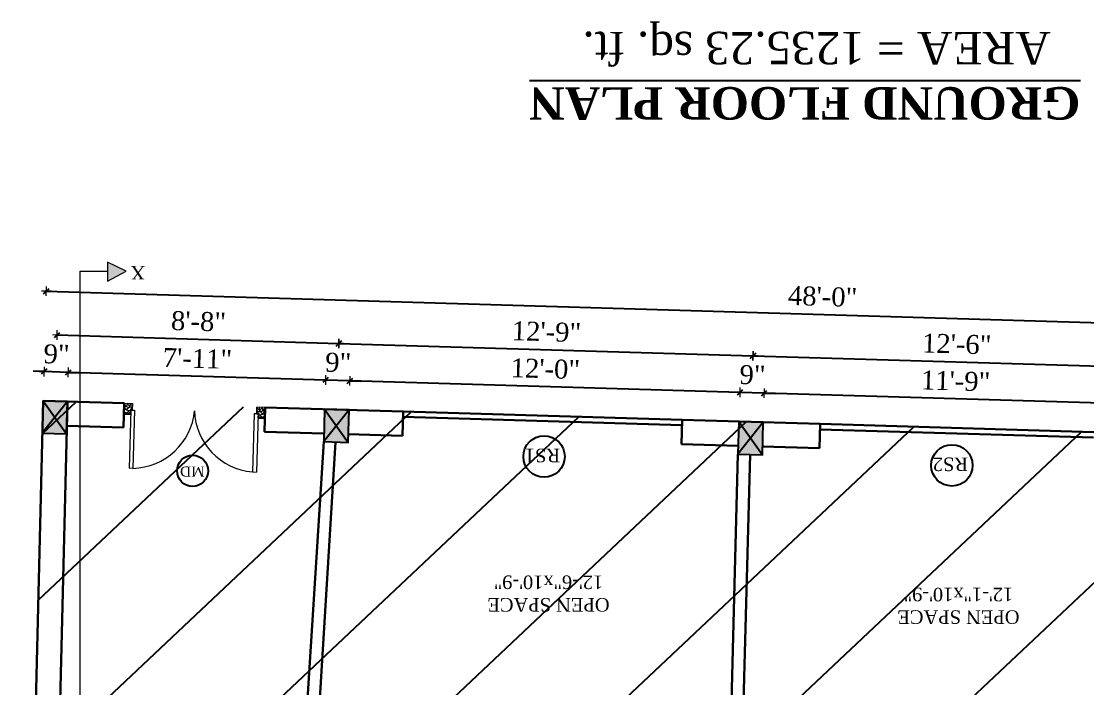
# Model space of a CAD drawing. Header units: inches. Extents: x 4069 to 291496, y -47643 to 12535.
# Drawn here: x 134164.4 to 134558, y -19820.9 to -19574.6 of the extents above; entities that cross this region are included whole.
import ezdxf

# ---------------------------------------------------------------- set-up
doc = ezdxf.new("R2010")
doc.units = ezdxf.units.IN
doc.header["$LTSCALE"] = 5
doc.header["$MEASUREMENT"] = 0
for name, color, linetype, lineweight in [('A-WALL', 7, 'Continuous', 9), ('Dimension', 7, 'Continuous', 18), ('DOOR', 62, 'Continuous', 0)]:
    doc.layers.add(name, color=color, linetype=linetype, lineweight=lineweight)
doc.layers.add('dim line', color=7, linetype='Continuous', lineweight=15, true_color=0xfab2b2)
doc.layers.add('TEXT', color=6, linetype='Continuous')
doc.layers.add('WALL', color=7, linetype='Continuous')
doc.styles.add('ordinary', font='times.ttf')
doc.dimstyles.new('Copy of 96', dxfattribs={"dimtxt": 7, "dimasz": 4, "dimexe": 0.5, "dimexo": 0.5, "dimgap": 3, "dimtad": 1, "dimdec": 1, "dimzin": 11, "dimdsep": 46, "dimlunit": 4, "dimtxsty": 'ordinary', "dimblk": 'OBLIQUE', "dimcen": 0.09, "dimse1": 1, "dimse2": 1, "dimclrt": 6, "dimazin": 0, "dimtfac": 1, "dimtdec": 1, "dimtix": 1, "dimtmove": 2, "dimatfit": 3, "dimldrblk": 'leader', "dimfxl": 0.5, "dimfxlon": 1, "dimtolj": 1, "dimtzin": 0, "dimarcsym": 0})

# ---------------------------------------------------------------- blocks, each defined once
blk = doc.blocks.new('C1a')
at = {"color": 1, "ltscale": 5}
for p, q in [((18657.75, 4625.76), (18648.75, 4625.76)), ((18648.75, 4625.76), (18648.82, 4613.76)), ((18657.82, 4613.76), (18657.75, 4625.76)), ((18648.82, 4613.76), (18657.82, 4613.76))]:
    blk.add_line(p, q, dxfattribs=at)
blk = doc.blocks.new('A$C27B36B59')
at = {"layer": 'DOOR'}
for p, q in [((0, 4), (0, 0)), ((2.5, 4), (0, 4)), ((2.5, 2.5), (2.5, 4)), ((0, 0), (3, 0)), ((3, 2.5), (2.5, 2.5)), ((3, 0), (3, 2.5))]:
    blk.add_line(p, q, dxfattribs=at)
for centre, radius, start, end in [((-1.4, -0.54), 4.75, 22.1411, 72.838), ((1.34, 2.09), 1.64, 45.138, 144.8948), ((2.21, 0.3), 2.49, 83.3149, 152.658), ((0.13, 0.37), 2.05, 349.4875, 93.6805), ((1.96, -0.47), 2.01, 58.7447, 166.495), ((-0.06, 0.32), 1.13, 343.542, 86.947), ((2.08, -0.4), 1.17, 38.2816, 160.1519)]:
    blk.add_arc(centre, radius, start, end, dxfattribs=at)
blk = doc.blocks.new('x-x')
at = {"ltscale": 5}
for points in [[(11364.03, -701.52), (11364.03, -694.51), (11357.15, -698.09)], [(11364.03, -1135.52), (11364.03, -1128.51), (11357.15, -1132.09)]]:
    blk.add_hatch(color=256, dxfattribs=at).paths.add_polyline_path(points)
for p, q in [((11364.03, -694.51), (11357.15, -698.09)), ((11364.03, -701.52), (11364.03, -694.51)), ((11357.15, -698.09), (11364.03, -701.52)), ((11374.13, -698.09), (11364.03, -698.09)), ((11374.13, -698.09), (11374.13, -1132.09)), ((11364.03, -1128.51), (11357.15, -1132.09)), ((11364.03, -1135.52), (11364.03, -1128.51)), ((11357.15, -1132.09), (11364.03, -1135.52)), ((11374.13, -1132.09), (11364.03, -1132.09))]:
    blk.add_line(p, q, dxfattribs=at)
at = {"layer": 'A-WALL', "color": 1, "ltscale": 5}
blk.add_line((11374.13, -1120.09), (11374.13, -1132.09), dxfattribs=at)
at = {"layer": 'TEXT', "style": 'ordinary'}
for p in [(11350.08, -700.97), (11350.08, -1134.1)]:
    blk.add_text('X', height=5, dxfattribs=at).set_placement(p)
blk = doc.blocks.new('oblique')
at = {"color": 0, "lineweight": -2}
blk.add_line((0.25, 0.25), (-0.25, -0.25), dxfattribs=at)
at = {"layer": 'dim line', "lineweight": 9}
for p, q in [((-0.4375, 0), (0.4375, 0)), ((0, 0.4375), (0, -0.4375))]:
    blk.add_line(p, q, dxfattribs=at)
blk = doc.blocks.new('*D3663')
at = {"layer": 'A-WALL', "color": 0, "lineweight": -2, "ltscale": 50, "transparency": 16777216}
blk.add_line((134177.6, -19690.39), (134281.56, -19693.5), dxfattribs=at)
at = {"layer": 'Defpoints', "color": 0, "ltscale": 50, "transparency": 16777216}
for p in [(134281.56, -19693.5), (134176.87, -19714.8), (134280.83, -19717.9)]:
    blk.add_point(p, dxfattribs=at)
at = {"layer": 'A-WALL', "color": 0, "lineweight": -2, "ltscale": 50, "transparency": 16777216, "xscale": 4, "yscale": 4, "zscale": 4}
for p, rotation in [((134177.6, -19690.39), 178.2899854281403), ((134281.56, -19693.5), 358.2899854281403)]:
    blk.add_blockref('oblique', p, dxfattribs=dict(at, rotation=rotation))
at = {"layer": 'A-WALL', "color": 6, "ltscale": 50, "transparency": 16777216, "insert": (134229.78, -19685.39), "char_height": 7, "attachment_point": 5, "rotation": 358.29, "style": 'ordinary'}
blk.add_mtext('\\A1;8\'-8"', dxfattribs=at)
blk = doc.blocks.new('_OBLIQUE')
at = {"color": 0, "linetype": 'ByBlock'}
blk.add_line((-0.5, -0.5), (0.5, 0.5), dxfattribs=at)
blk = doc.blocks.new('leader')
at = {"layer": 'Dimension'}
for p, q in [((0, -4.328), (0, 4.328)), ((-4.424, 0), (4.424, 0))]:
    blk.add_line(p, q, dxfattribs=at)
blk = doc.blocks.new('*D3664')
at = {"layer": 'A-WALL', "color": 0, "lineweight": -2, "ltscale": 50, "transparency": 16777216}
blk.add_line((134281.56, -19693.5), (134434.49, -19698.06), dxfattribs=at)
at = {"layer": 'Defpoints', "color": 0, "ltscale": 50, "transparency": 16777216}
for p in [(134434.49, -19698.06), (134280.83, -19717.9), (134433.76, -19722.46)]:
    blk.add_point(p, dxfattribs=at)
at = {"layer": 'A-WALL', "color": 0, "lineweight": -2, "ltscale": 50, "transparency": 16777216, "xscale": 4, "yscale": 4, "zscale": 4}
for p, rotation in [((134281.56, -19693.5), 178.289985428096), ((134434.49, -19698.06), 358.289985428096)]:
    blk.add_blockref('oblique', p, dxfattribs=dict(at, rotation=rotation))
at = {"layer": 'A-WALL', "color": 6, "ltscale": 50, "transparency": 16777216, "insert": (134358.22, -19689.21), "char_height": 7, "attachment_point": 5, "rotation": 358.29, "style": 'ordinary'}
blk.add_mtext('\\A1;12\'-9"', dxfattribs=at)
blk = doc.blocks.new('*D3665')
at = {"layer": 'A-WALL', "color": 0, "lineweight": -2, "ltscale": 50, "transparency": 16777216}
blk.add_line((134434.49, -19698.06), (134584.42, -19702.54), dxfattribs=at)
at = {"layer": 'Defpoints', "color": 0, "ltscale": 50, "transparency": 16777216}
for p in [(134584.42, -19702.54), (134433.76, -19722.46), (134583.69, -19726.94)]:
    blk.add_point(p, dxfattribs=at)
at = {"layer": 'A-WALL', "color": 0, "lineweight": -2, "ltscale": 50, "transparency": 16777216, "xscale": 4, "yscale": 4, "zscale": 4}
for p, rotation in [((134434.49, -19698.06), 178.289985428096), ((134584.42, -19702.54), 358.289985428096)]:
    blk.add_blockref('oblique', p, dxfattribs=dict(at, rotation=rotation))
at = {"layer": 'A-WALL', "color": 6, "ltscale": 50, "transparency": 16777216, "insert": (134509.65, -19693.74), "char_height": 7, "attachment_point": 5, "rotation": 358.29, "style": 'ordinary'}
blk.add_mtext('\\A1;12\'-6"', dxfattribs=at)
blk = doc.blocks.new('*D3527')
at = {"layer": 'A-WALL', "color": 0, "lineweight": -2, "ltscale": 50, "transparency": 16777216}
blk.add_line((134173.58, -19674.22), (134746.33, -19691.31), dxfattribs=at)
at = {"layer": 'Defpoints', "color": 0, "ltscale": 50, "transparency": 16777216}
for p in [(134746.33, -19691.31), (134172.38, -19714.66), (134745.12, -19731.76)]:
    blk.add_point(p, dxfattribs=at)
at = {"layer": 'A-WALL', "color": 0, "lineweight": -2, "ltscale": 50, "transparency": 16777216, "xscale": 4, "yscale": 4, "zscale": 4}
for p, rotation in [((134173.58, -19674.22), 178.289985428096), ((134746.33, -19691.31), 358.289985428096)]:
    blk.add_blockref('oblique', p, dxfattribs=dict(at, rotation=rotation))
at = {"layer": 'A-WALL', "color": 6, "ltscale": 50, "transparency": 16777216, "insert": (134460.15, -19676.21), "char_height": 7, "attachment_point": 5, "rotation": 358.29, "style": 'ordinary'}
blk.add_mtext('\\A1;48\'-0"', dxfattribs=at)
blk = doc.blocks.new('*D3528')
at = {"layer": 'A-WALL', "color": 0, "lineweight": -2, "ltscale": 50, "transparency": 16777216}
blk.add_line((134778.9, -19752.29), (134576.97, -20084.42), dxfattribs=at)
at = {"layer": 'Defpoints', "color": 0, "ltscale": 50, "transparency": 16777216}
for p in [(134745.12, -19731.76), (134543.2, -20063.88), (134576.97, -20084.42)]:
    blk.add_point(p, dxfattribs=at)
at = {"layer": 'A-WALL', "color": 0, "lineweight": -2, "ltscale": 50, "transparency": 16777216, "xscale": 4, "yscale": 4, "zscale": 4}
for p, rotation in [((134778.9, -19752.29), 58.70147092240746), ((134576.97, -20084.42), 238.7014709224074)]:
    blk.add_blockref('oblique', p, dxfattribs=dict(at, rotation=rotation))
at = {"layer": 'A-WALL', "color": 6, "ltscale": 50, "transparency": 16777216, "insert": (134672.33, -19914.95), "char_height": 7, "attachment_point": 5, "rotation": 58.7015, "style": 'ordinary'}
blk.add_mtext('\\A1;32\'-5"', dxfattribs=at)
blk = doc.blocks.new('*D3533')
at = {"layer": 'A-WALL', "color": 0, "lineweight": -2, "ltscale": 50, "transparency": 16777216}
blk.add_line((134579.52, -19716.05), (134438.58, -19711.84), dxfattribs=at)
at = {"layer": 'Defpoints', "color": 0, "ltscale": 50, "transparency": 16777216}
for p in [(134438.58, -19711.84), (134438.26, -19722.6), (134579.2, -19726.81)]:
    blk.add_point(p, dxfattribs=at)
at = {"layer": 'A-WALL', "color": 0, "lineweight": -2, "ltscale": 50, "transparency": 16777216, "xscale": 4, "yscale": 4, "zscale": 4}
for p, rotation in [((134438.58, -19711.84), 178.289985428096), ((134579.52, -19716.05), 358.289985428096)]:
    blk.add_blockref('oblique', p, dxfattribs=dict(at, rotation=rotation))
at = {"layer": 'A-WALL', "color": 6, "ltscale": 50, "transparency": 16777216, "insert": (134509.24, -19707.38), "char_height": 7, "attachment_point": 5, "rotation": 358.29, "style": 'ordinary'}
blk.add_mtext('\\A1;11\'-9"', dxfattribs=at)
blk = doc.blocks.new('*D3534')
at = {"layer": 'A-WALL', "color": 0, "lineweight": -2, "ltscale": 50, "transparency": 16777216}
for p, q in [((134429.58, -19711.58), (134425.58, -19711.46)), ((134438.58, -19711.84), (134429.58, -19711.58)), ((134438.58, -19711.84), (134442.58, -19711.96))]:
    blk.add_line(p, q, dxfattribs=at)
at = {"layer": 'Defpoints', "color": 0, "ltscale": 50, "transparency": 16777216}
for p in [(134429.58, -19711.58), (134429.26, -19722.33), (134438.26, -19722.6)]:
    blk.add_point(p, dxfattribs=at)
at = {"layer": 'A-WALL', "color": 0, "lineweight": -2, "ltscale": 50, "transparency": 16777216, "xscale": 4, "yscale": 4, "zscale": 4}
for p, rotation in [((134429.58, -19711.58), 358.289985428096), ((134438.58, -19711.84), 178.289985428096)]:
    blk.add_blockref('oblique', p, dxfattribs=dict(at, rotation=rotation))
at = {"layer": 'A-WALL', "color": 6, "ltscale": 50, "transparency": 16777216, "insert": (134434.28, -19705.14), "char_height": 7, "attachment_point": 5, "rotation": 358.29, "style": 'ordinary'}
blk.add_mtext('\\A1;9"', dxfattribs=at)
blk = doc.blocks.new('*D3535')
at = {"layer": 'A-WALL', "color": 0, "lineweight": -2, "ltscale": 50, "transparency": 16777216}
blk.add_line((134429.58, -19711.58), (134285.65, -19707.28), dxfattribs=at)
at = {"layer": 'Defpoints', "color": 0, "ltscale": 50, "transparency": 16777216}
for p in [(134285.65, -19707.28), (134285.33, -19718.03), (134429.26, -19722.33)]:
    blk.add_point(p, dxfattribs=at)
at = {"layer": 'A-WALL', "color": 0, "lineweight": -2, "ltscale": 50, "transparency": 16777216, "xscale": 4, "yscale": 4, "zscale": 4}
for p, rotation in [((134285.65, -19707.28), 178.289985428096), ((134429.58, -19711.58), 358.289985428096)]:
    blk.add_blockref('oblique', p, dxfattribs=dict(at, rotation=rotation))
at = {"layer": 'A-WALL', "color": 6, "ltscale": 50, "transparency": 16777216, "insert": (134357.81, -19702.87), "char_height": 7, "attachment_point": 5, "rotation": 358.29, "style": 'ordinary'}
blk.add_mtext('\\A1;12\'-0"', dxfattribs=at)
blk = doc.blocks.new('*D3536')
at = {"layer": 'A-WALL', "color": 0, "lineweight": -2, "ltscale": 50, "transparency": 16777216}
for p, q in [((134276.65, -19707.01), (134272.65, -19706.89)), ((134285.65, -19707.28), (134276.65, -19707.01)), ((134285.65, -19707.28), (134289.65, -19707.4))]:
    blk.add_line(p, q, dxfattribs=at)
at = {"layer": 'Defpoints', "color": 0, "ltscale": 50, "transparency": 16777216}
for p in [(134276.65, -19707.01), (134276.33, -19717.76), (134285.33, -19718.03)]:
    blk.add_point(p, dxfattribs=at)
at = {"layer": 'A-WALL', "color": 0, "lineweight": -2, "ltscale": 50, "transparency": 16777216, "xscale": 4, "yscale": 4, "zscale": 4}
for p, rotation in [((134276.65, -19707.01), 358.289985428096), ((134285.65, -19707.28), 178.289985428096)]:
    blk.add_blockref('oblique', p, dxfattribs=dict(at, rotation=rotation))
at = {"layer": 'A-WALL', "color": 6, "ltscale": 50, "transparency": 16777216, "insert": (134281.35, -19700.58), "char_height": 7, "attachment_point": 5, "rotation": 358.29, "style": 'ordinary'}
blk.add_mtext('\\A1;9"', dxfattribs=at)
blk = doc.blocks.new('*D3537')
at = {"layer": 'A-WALL', "color": 0, "lineweight": -2, "ltscale": 50, "transparency": 16777216}
blk.add_line((134276.65, -19707.01), (134181.69, -19704.18), dxfattribs=at)
at = {"layer": 'Defpoints', "color": 0, "ltscale": 50, "transparency": 16777216}
for p in [(134181.69, -19704.18), (134181.37, -19714.93), (134276.33, -19717.76)]:
    blk.add_point(p, dxfattribs=at)
at = {"layer": 'A-WALL', "color": 0, "lineweight": -2, "ltscale": 50, "transparency": 16777216, "xscale": 4, "yscale": 4, "zscale": 4}
for p, rotation in [((134181.69, -19704.18), 178.289985428096), ((134276.65, -19707.01), 358.289985428096)]:
    blk.add_blockref('oblique', p, dxfattribs=dict(at, rotation=rotation))
at = {"layer": 'A-WALL', "color": 6, "ltscale": 50, "transparency": 16777216, "insert": (134229.37, -19699.03), "char_height": 7, "attachment_point": 5, "rotation": 358.29, "style": 'ordinary'}
blk.add_mtext('\\A1;7\'-11"', dxfattribs=at)
blk = doc.blocks.new('*D3684')
at = {"layer": 'A-WALL', "color": 0, "lineweight": -2, "ltscale": 50, "transparency": 16777216}
for p, q in [((134172.7, -19703.91), (134168.7, -19703.79)), ((134181.69, -19704.18), (134172.7, -19703.91)), ((134181.69, -19704.18), (134185.69, -19704.29))]:
    blk.add_line(p, q, dxfattribs=at)
at = {"layer": 'Defpoints', "color": 0, "ltscale": 50, "transparency": 16777216}
for p in [(134172.7, -19703.91), (134172.38, -19714.66), (134181.37, -19714.93)]:
    blk.add_point(p, dxfattribs=at)
at = {"layer": 'A-WALL', "color": 0, "lineweight": -2, "ltscale": 50, "transparency": 16777216, "xscale": 4, "yscale": 4, "zscale": 4}
for p, rotation in [((134172.7, -19703.91), 358.289985428096), ((134181.69, -19704.18), 178.289985428096)]:
    blk.add_blockref('oblique', p, dxfattribs=dict(at, rotation=rotation))
at = {"layer": 'A-WALL', "color": 6, "ltscale": 50, "transparency": 16777216, "insert": (134177.39, -19697.47), "char_height": 7, "attachment_point": 5, "rotation": 358.29, "style": 'ordinary'}
blk.add_mtext('\\A1;9"', dxfattribs=at)

msp = doc.modelspace()

# ---------------------------------------------------------------- hatches: boundary and pattern name
at = {"layer": 'WALL', "linetype": 'ByBlock', "ltscale": 5, "true_color": 0xf8991e}
h = msp.add_hatch(dxfattribs=at)
h.set_pattern_fill('ANSI31', color=30, scale=350, angle=178.2899854)
h.set_pattern_definition([(223.29, (141109.413, -22507.965), (29.999, -31.8453), [])])
h.paths.add_polyline_path([(134745.12101, -19731.75985), (134543.19912, -20063.88222), (134164.36791, -20052.5725), (134172.19714, -19720.65831), (134172.37619, -19714.66098)])
h = msp.add_hatch(color=30, dxfattribs=at)
h.dxf.hatch_style = 1
h.paths.add_polyline_path([(134172.37619, -19714.66098), (134176.73211, -19720.7937), (134181.37235, -19714.92956)])
h.paths.add_polyline_path([(134172.37619, -19714.66098), (134172.09187, -19726.65784), (134176.73211, -19720.7937)])
h.paths.add_polyline_path([(134172.09187, -19726.65784), (134181.08803, -19726.92642), (134176.73211, -19720.7937)])
h.paths.add_polyline_path([(134176.73211, -19720.7937), (134181.08803, -19726.92642), (134181.37235, -19714.92956)])
h = msp.add_hatch(color=30, dxfattribs=at)
h.dxf.hatch_style = 1
h.paths.add_polyline_path([(134280.64891, -19723.89606), (134285.32595, -19718.03302), (134276.32996, -19717.76445)])
h.paths.add_polyline_path([(134276.32996, -19717.76445), (134275.97187, -19729.7591), (134280.64891, -19723.89606)])
h.paths.add_polyline_path([(134280.64891, -19723.89606), (134275.97187, -19729.7591), (134284.96786, -19730.02767)])
h.paths.add_polyline_path([(134284.96786, -19730.02767), (134285.32595, -19718.03302), (134280.64891, -19723.89606)])
h = msp.add_hatch(color=30, dxfattribs=at)
h.dxf.hatch_style = 1
h.paths.add_polyline_path([(134433.58077, -19728.46172), (134438.25781, -19722.59868), (134429.26182, -19722.33011)])
h.paths.add_polyline_path([(134429.26182, -19722.33011), (134428.90373, -19734.32477), (134433.58077, -19728.46172)])
h.paths.add_polyline_path([(134433.58077, -19728.46172), (134428.90373, -19734.32477), (134437.89972, -19734.59334)])
h.paths.add_polyline_path([(134437.89972, -19734.59334), (134438.25781, -19722.59868), (134433.58077, -19728.46172)])

# ---------------------------------------------------------------- linework, layer by layer
at = {"color": 1, "ltscale": 5}
for p, q in [((134181.37235, -19714.92956), (134172.09187, -19726.65784)), ((134172.37619, -19714.66098), (134181.08803, -19726.92642)), ((134285.32595, -19718.03302), (134275.97187, -19729.7591)), ((134276.32996, -19717.76445), (134284.96786, -19730.02767)), ((134438.25781, -19722.59868), (134428.90373, -19734.32477)), ((134429.26182, -19722.33011), (134437.89972, -19734.59334))]:
    msp.add_line(p, q, dxfattribs=at)
at = {"layer": 'A-WALL', "lineweight": 30}
for p, q in [((134172.37619, -19714.66098), (134169.73154, -19826.25278)), ((134202.36283, -19715.55621), (134172.37619, -19714.66098)), ((134181.37235, -19714.92956), (134177.98423, -19857.89212)), ((134202.36283, -19715.55621), (134202.09426, -19724.55221)), ((134254.33967, -19717.10794), (134254.0711, -19726.10394)), ((134305.31696, -19718.62983), (134254.33967, -19717.10794)), ((134305.31696, -19718.62983), (134305.04839, -19727.62582)), ((134408.27109, -19721.70345), (134305.31696, -19718.62983)), ((134202.09426, -19724.55221), (134181.16043, -19723.87152)), ((134408.21141, -19723.70256), (134305.25728, -19720.62894)), ((134408.27109, -19721.70345), (134408.00252, -19730.69944)), ((134459.24838, -19723.22534), (134408.27109, -19721.70345)), ((134459.24838, -19723.22534), (134458.97981, -19732.22133)), ((134560.2034, -19726.23927), (134459.24838, -19723.22534)), ((134276.06139, -19726.76044), (134254.0711, -19726.10394)), ((134305.04839, -19727.62582), (134285.05738, -19727.02901)), ((134560.14372, -19728.23838), (134459.1887, -19725.22445)), ((134268.43587, -19848.58714), (134275.97187, -19729.7591)), ((134273.11638, -19848.72687), (134280.28735, -19729.88794)), ((134428.99325, -19731.3261), (134408.00252, -19730.69944)), ((134458.97981, -19732.22133), (134437.98925, -19731.59467)), ((134428.90376, -19734.32477), (134425.78601, -19853.28471)), ((134433.42158, -19734.45965), (134430.26415, -19853.4184))]:
    msp.add_line(p, q, dxfattribs=at)
at = {"layer": 'DOOR', "ltscale": 0.5}
for p, q in [((134205.28988, -19718.04467), (134205.36149, -19715.64574)), ((134202.24347, -19719.55443), (134204.6424, -19719.62605)), ((134204.78711, -19718.1297), (134204.14698, -19739.57172)), ((134204.78711, -19718.1297), (134206.18649, -19718.17148)), ((134206.18649, -19718.17148), (134205.54636, -19739.61349)), ((134250.36681, -19719.49045), (134249.72667, -19740.93246)), ((134251.76618, -19719.53223), (134250.36681, -19719.49045)), ((134251.76618, -19719.53223), (134251.12605, -19740.97424)), ((134251.26939, -19719.41735), (134251.34101, -19717.01842)), ((134254.33967, -19717.10794), (134251.34101, -19717.01842)), ((134254.22031, -19721.10616), (134251.82138, -19721.03454)), ((134205.54636, -19739.61349), (134204.14698, -19739.57172)), ((134249.72667, -19740.93246), (134251.12605, -19740.97424))]:
    msp.add_line(p, q, dxfattribs=at)
for centre, start, end in [((134205.00638, -19716.2409), 271.3234737, 354.8703767), ((134251.65999, -19717.63371), 181.7095941, 265.2564972)]:
    msp.add_arc(centre, 23.37883, start, end, dxfattribs=at)
at = {"layer": 'TEXT'}
for centre, radius in [((134357.31328, -19735.26374), 7.64038), ((134507.85574, -19738.51084), 7.64038), ((134227.59527, -19740.53326), 5.73028)]:
    msp.add_circle(centre, radius, dxfattribs=at)
at = {"layer": 'WALL', "color": 2, "linetype": 'ByBlock', "ltscale": 5}
for points in [[(134181.08803, -19726.92642), (134181.37235, -19714.92956), (134172.37619, -19714.66098), (134172.09187, -19726.65784)], [(134285.32595, -19718.03302), (134276.32996, -19717.76445), (134275.97187, -19729.7591), (134284.96786, -19730.02767)], [(134438.25781, -19722.59868), (134429.26182, -19722.33011), (134428.90373, -19734.32477), (134437.89972, -19734.59334)]]:
    msp.add_lwpolyline(points, close=True, dxfattribs=at)

# ---------------------------------------------------------------- block references
at = {"layer": 'A-WALL', "color": 1, "rotation": 180}
msp.add_blockref('x-x', (145560.20809, -20798.97655), dxfattribs=at)
at = {"layer": 'DOOR', "xscale": -1, "rotation": 178.2899854281413}
msp.add_blockref('A$C27B36B59', (134202.36283, -19715.55621), dxfattribs=at)
at = {"layer": 'DOOR', "rotation": 178.2899854281413}
msp.add_blockref('A$C27B36B59', (134254.33967, -19717.10794), dxfattribs=at)
at = {"layer": 'WALL', "color": 2, "linetype": 'ByBlock', "ltscale": 5, "rotation": 178.2899854281413}
msp.add_blockref('C1a', (152959.5653, -15659.72363), dxfattribs=at)

# ---------------------------------------------------------------- texts
at = {"layer": 'TEXT', "style": 'ordinary'}
for s, height, p in [('RS1', 5, (134363.2457, -19732.37536)), ('RS2', 5, (134513.78816, -19735.62246)), ('MD', 3.75, (134232.09389, -19738.93218))]:
    msp.add_text(s, height=height, rotation=180, dxfattribs=at).set_placement(p)
at = {"layer": 'TEXT', "char_height": 12, "width": 219.8150831, "attachment_point": 8, "rotation": 180, "style": 'ordinary'}
for s, insert in [('AREA = 1235.23 sq. ft.', (134457.90818, -19574.63095)), ('{\\fTimes New Roman|b1|i0|c0|p18;\\LGROUND FLOOR PLAN}', (134453.60165, -19598.75393))]:
    msp.add_mtext(s, dxfattribs=dict(at, insert=insert))
at = {"layer": 'TEXT', "char_height": 5, "attachment_point": 8, "rotation": 180, "style": 'ordinary'}
for s, insert in [('OPEN SPACE\\P12\'-6"x10\'-9"', (134358.96285, -19779.08943)), ('OPEN SPACE\\P12\'-1"x10\'-9"', (134510.28583, -19783.60706))]:
    msp.add_mtext_dynamic_manual_height_columns(s, width=101.5687276, gutter_width=1720.71691, heights=[0], dxfattribs=dict(at, insert=insert))

# ---------------------------------------------------------------- dimensions: what is measured, and where the dimension line sits
at = {"layer": 'A-WALL', "ltscale": 50}
dim = msp.add_linear_dim(base=(134746.32847, -19691.31459), p1=(134172.37619, -19714.66098), p2=(134745.12101, -19731.75985), angle=178.2899854, text='48\'-0"', dimstyle='Copy of 96', override={"dimdec": 0, "dimblk": 'oblique', "dimtdec": 0, "dimarcsym": 1}, dxfattribs=at)
dim.commit()
dim.dimension.update_dxf_attribs({"geometry": '*D3527', "text_midpoint": (134460.15184, -19676.20752)})
for p1, p2, distance, picture, middle in [((134176.87427, -19714.79527), (134280.82796, -19717.89873), 24.41333, '*D3663', (134229.7754, -19685.3869)), ((134745.12101, -19731.75985), (134543.19912, -20063.88222), 39.52759, '*D3528', (134672.32948, -19914.94731))]:
    dim = msp.add_aligned_dim(p1=p1, p2=p2, distance=distance, dimstyle='Copy of 96', override={"dimdec": 0, "dimblk": 'oblique', "dimtdec": 0, "dimarcsym": 1}, dxfattribs=at)
    dim.commit()
    dim.dimension.update_dxf_attribs({"geometry": picture, "text_midpoint": middle})
for base, p1, p2, picture, middle in [((134434.48834, -19698.06194), (134280.82796, -19717.89873), (134433.75982, -19722.4644), '*D3664', (134358.21848, -19689.21138)), ((134584.42153, -19702.53808), (134433.75982, -19722.4644), (134583.69302, -19726.94054), '*D3665', (134509.65071, -19693.74237)), ((134172.69725, -19703.90679), (134181.37235, -19714.92956), (134172.37619, -19714.66098), '*D3684', (134177.3914, -19697.47335)), ((134181.69341, -19704.17536), (134276.32996, -19717.76445), (134181.37235, -19714.92956), '*D3537', (134229.36829, -19699.02508)), ((134276.65102, -19707.01025), (134285.32595, -19718.03302), (134276.32996, -19717.76445), '*D3536', (134281.34509, -19700.57681)), ((134285.64701, -19707.27882), (134429.26182, -19722.33011), (134285.32595, -19718.03302), '*D3535', (134357.81072, -19702.86973)), ((134429.58288, -19711.57592), (134438.25781, -19722.59868), (134429.26182, -19722.33011), '*D3534', (134434.27695, -19705.14247)), ((134438.57887, -19711.84449), (134579.19502, -19726.80626), (134438.25781, -19722.59868), '*D3533', (134509.24355, -19707.38054))]:
    dim = msp.add_linear_dim(base=base, p1=p1, p2=p2, angle=178.2899854, dimstyle='Copy of 96', override={"dimdec": 0, "dimblk": 'oblique', "dimtdec": 0, "dimarcsym": 1}, dxfattribs=at)
    dim.commit()
    dim.dimension.update_dxf_attribs({"geometry": picture, "text_midpoint": middle})

doc.saveas('drawing.dxf')
